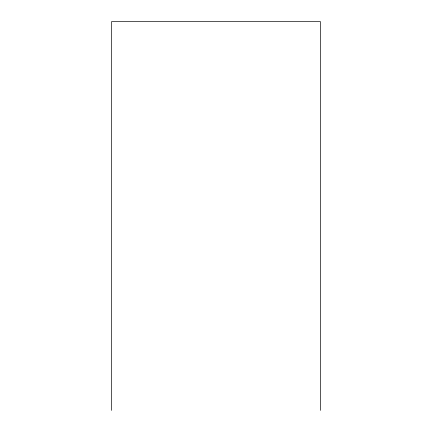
<?xml version="1.0" encoding="UTF-8"?>
<svg xmlns="http://www.w3.org/2000/svg" width="432" height="432" viewBox="0 0 432 432"><rect width="100%" height="100%" fill="white"/><g stroke="black" fill="none" stroke-linecap="round" stroke-linejoin="round"><path stroke-width="0.65" d="M320.431 410.4L320.431 21.6L111.569 21.6L111.569 410.4"/></g></svg>
